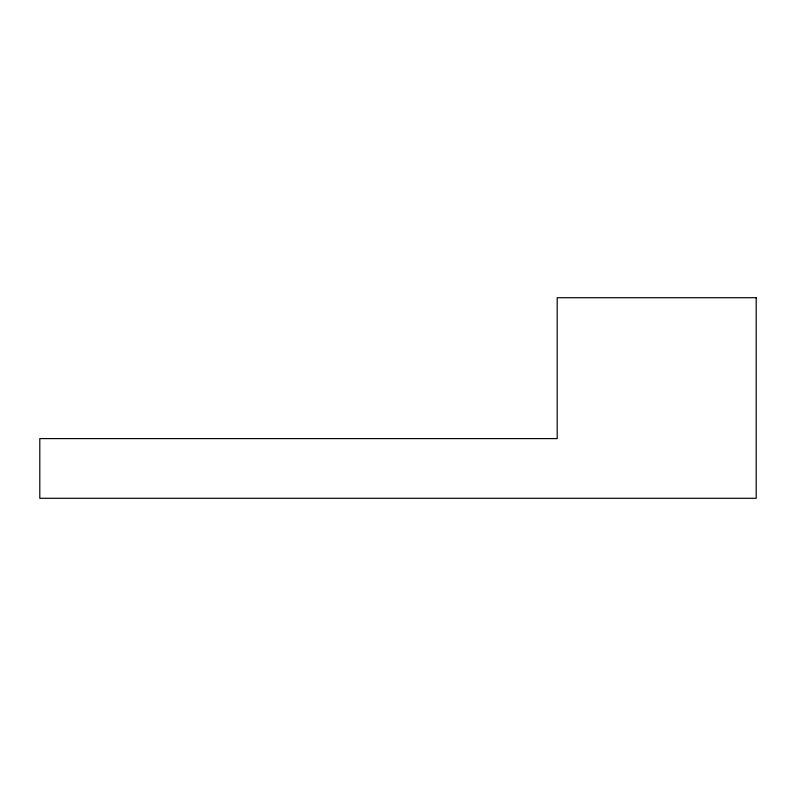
<?xml version="1.0" encoding="UTF-8"?>
<svg xmlns="http://www.w3.org/2000/svg" width="796" height="796" viewBox="0 0 796 796"><rect width="100%" height="100%" fill="white"/><g stroke="black" fill="none" stroke-linecap="round" stroke-linejoin="round"><path stroke-width="1.19" d="M756.2 297.704L557.2 297.704L557.2 438.596L39.8 438.596L39.8 498.296L756.2 498.296L756.2 297.704"/></g></svg>
